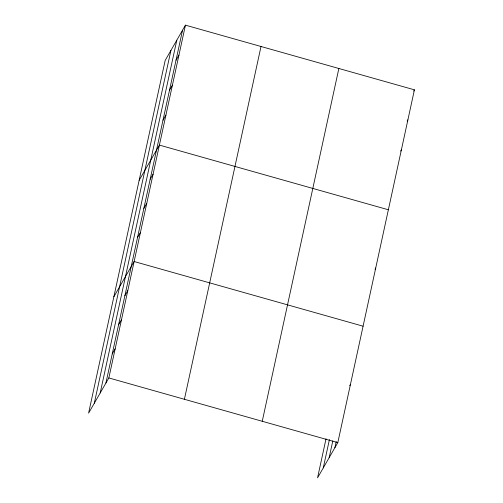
<?xml version="1.0" encoding="UTF-8"?>
<svg xmlns="http://www.w3.org/2000/svg" width="503" height="503" viewBox="0 0 503 503"><rect width="100%" height="100%" fill="white"/><g stroke="black" fill="none" stroke-linecap="round" stroke-linejoin="round"><path stroke-width="0.75" d="M94.306 403.224L170.913 50.432M100.198 392.969L176.804 40.177M105.926 383.016L182.532 30.224M185.45 25.15L165.191 60.379L88.585 413.17L108.843 377.942L185.45 25.15L414.415 89.83L337.809 442.621L317.55 477.85L326.032 438.786M184.4 399.288L261.007 46.496M262.252 421.275L338.859 68.483M323.272 467.897L329.427 439.559M329.169 457.642L332.829 440.791M334.891 447.695L336.224 441.565M176.019 60.209L178.936 55.135M169.505 90.2L172.422 85.126M162.997 120.186L165.915 115.112M139.142 180.332L159.401 145.097L388.373 209.776M150.164 179.282L153.082 174.201M143.845 208.387L146.763 203.313M137.52 237.491L140.444 232.417M113.86 296.751L134.119 261.522L363.091 326.195M124.882 295.701L127.8 290.627M118.563 324.806L121.481 319.732M112.244 353.911L115.162 348.837M413.686 91.093L414.415 89.83M407.179 121.085L407.908 119.815M400.665 151.07L401.394 149.8M375.005 269.256L375.735 267.986M349.723 385.675L350.453 384.405M108.843 377.942L337.809 442.621"/></g></svg>
